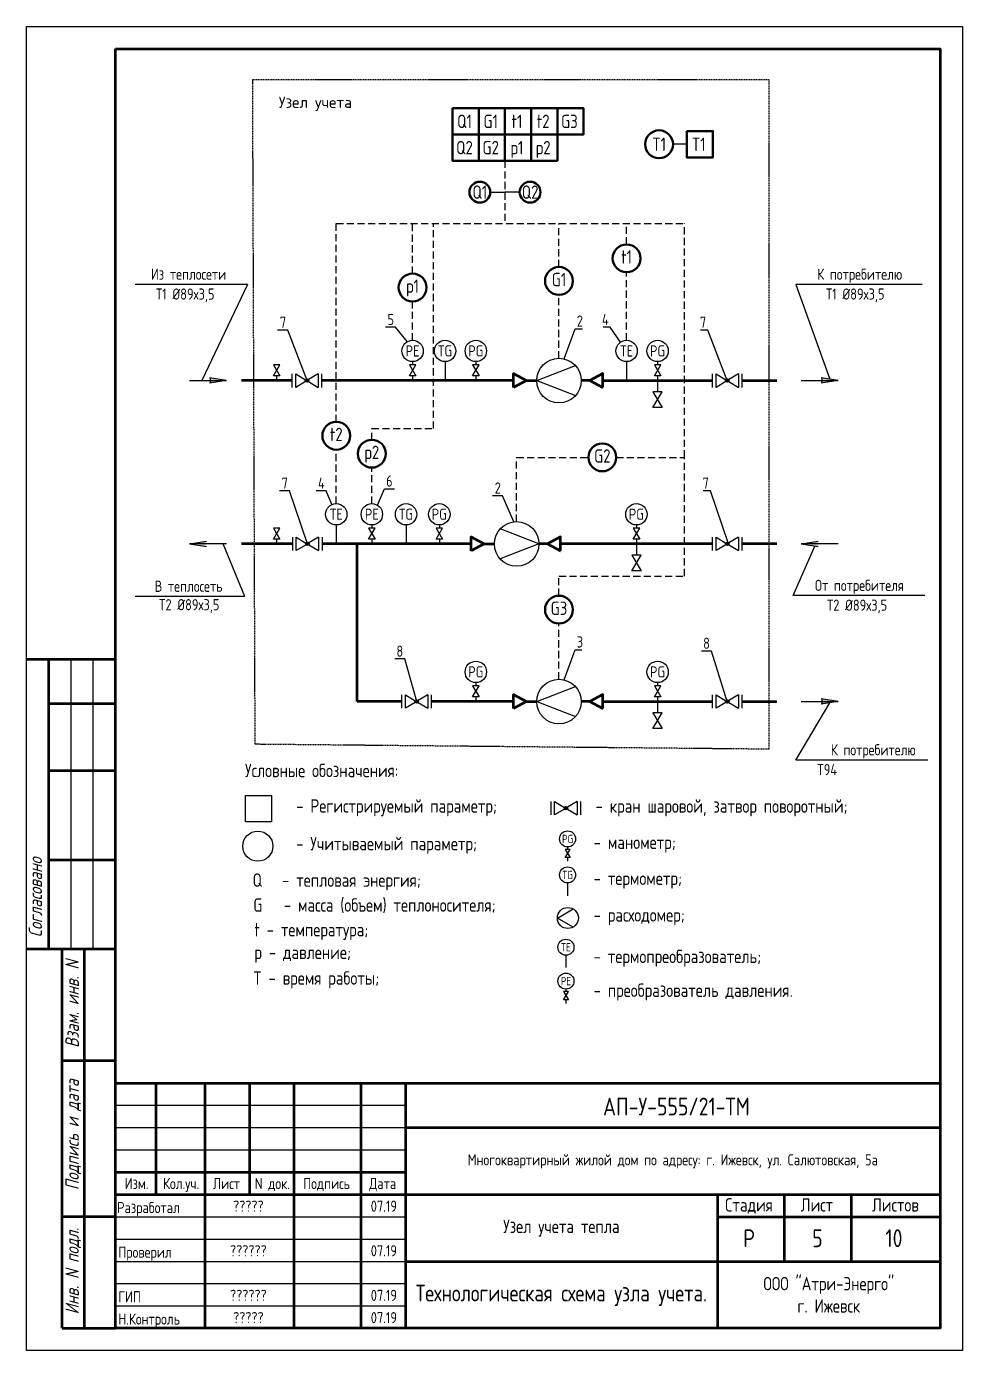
# Model space of a CAD drawing. Header units: millimetres. Extents: x -24312 to 142424, y -11214 to -5274.
# Drawn here: x 4489 to 8689, y -11212 to -5274 of the extents above; entities that cross this region are included whole.
import ezdxf
from ezdxf import colors
from ezdxf.entities.mleader import LeaderData, LeaderLine
from ezdxf.enums import TextEntityAlignment as Align
from ezdxf.math import Vec2, Vec3

# ---------------------------------------------------------------- set-up
doc = ezdxf.new("R2010")
doc.units = ezdxf.units.MM
doc.linetypes.add('DASHED', pattern=[0.75, 0.5, -0.25])
doc.linetypes.add('HIDDEN', pattern=[9.525, 6.35, -3.175])
doc.layers.get('0').update_dxf_attribs({"color": 250})
for name, color, linetype in [('1', 179, 'Continuous'), ('Текст', 250, 'Continuous'), ('Тонкая линия', 29, 'Continuous')]:
    doc.layers.add(name, color=color, linetype=linetype)
doc.styles.add('Ариал Н', font='', dxfattribs={"height": 60})
doc.styles.add('ГОСТ 2.304', font='')
doc.styles.add('ГостА', font='', dxfattribs={"height": 50})
doc.styles.add('ТеплоСнаб', font='isocpeur.ttf')
doc.styles.get('Ариал Н').set_extended_font_data('GOST type A')
doc.styles.get('ГОСТ 2.304').set_extended_font_data('GOST 2.304 type A')
doc.styles.get('ГостА').set_extended_font_data('GOST type A')

# ---------------------------------------------------------------- blocks, each defined once
blk = doc.blocks.new('_None')

msp = doc.modelspace()

# ---------------------------------------------------------------- hatches: boundary and pattern name
h = msp.add_hatch(color=256)
h.dxf.hatch_style = 1
h.paths.add_polyline_path([(5756.227, -6861.623, 1), (5740.624, -6861.623, 1)])
h = msp.add_hatch(color=256)
h.dxf.hatch_style = 1
h.paths.add_polyline_path([(7626.495, -6861.623, 1), (7642.099, -6861.623, 1)])
h = msp.add_hatch(color=256)
h.dxf.hatch_style = 1
h.paths.add_polyline_path([(5742.565, -7594.157, 1), (5758.168, -7594.157, 1)])
h = msp.add_hatch(color=256)
h.dxf.hatch_style = 1
h.paths.add_polyline_path([(7626.495, -7594.157, 1), (7642.099, -7594.157, 1)])
h = msp.add_hatch(color=256)
h.dxf.hatch_style = 1
h.paths.add_polyline_path([(6248.184, -8301.135, 1), (6232.581, -8301.135, 1)])
h = msp.add_hatch(color=256)
h.dxf.hatch_style = 1
h.paths.add_polyline_path([(7626.495, -8301.135, 1), (7642.099, -8301.135, 1)])
h = msp.add_hatch(color=256)
h.dxf.hatch_style = 1
h.paths.add_polyline_path([(6902.14, -8779.458, 1), (6917.743, -8779.458, 1)])
at = {"layer": 'Текст'}
h = msp.add_hatch(color=256, dxfattribs=at)
h.paths.add_polyline_path([(5310.98, -6873.988), (5386.59, -6861.976), (5310.98, -6861.976)])
h.paths.add_polyline_path([(5310.98, -6861.976), (5386.59, -6861.976), (5310.98, -6849.964)])
h = msp.add_hatch(color=256, dxfattribs=at)
h.paths.add_polyline_path([(8055.759, -6873.988), (8131.369, -6861.976), (8055.759, -6861.976)])
h.paths.add_polyline_path([(8055.759, -6861.976), (8131.369, -6861.976), (8055.759, -6849.964)])
h = msp.add_hatch(color=256, dxfattribs=at)
h.paths.add_polyline_path([(5296.528, -7582.498), (5220.918, -7594.51), (5296.528, -7594.51)])
h.paths.add_polyline_path([(5296.528, -7594.51), (5220.918, -7594.51), (5296.528, -7606.522)])
h = msp.add_hatch(color=256, dxfattribs=at)
h.paths.add_polyline_path([(8041.308, -7582.498), (7965.698, -7594.51), (8041.308, -7594.51)])
h.paths.add_polyline_path([(8041.308, -7594.51), (7965.698, -7594.51), (8041.308, -7606.522)])
h = msp.add_hatch(color=256, dxfattribs=at)
h.paths.add_polyline_path([(8055.759, -8313.5), (8131.369, -8301.488), (8055.759, -8301.488)])
h.paths.add_polyline_path([(8055.759, -8301.488), (8131.369, -8301.488), (8055.759, -8289.475)])

# ---------------------------------------------------------------- linework, layer by layer
for p, q in [((7451.991, -5801.877), (7390.505, -5801.877)), ((5480.885, -6430.554), (4977.761, -6430.554)), ((8507.574, -6430.554), (7942.058, -6430.554)), ((6221.996, -6776.884), (6221.996, -6791.436)), ((6367.843, -6776.811), (6367.843, -6861.976)), ((6505.692, -6776.811), (6505.692, -6791.363)), ((6778.634, -6861.976), (6952.552, -6794.626)), ((7182.051, -6776.811), (7182.051, -6861.976)), ((7321.311, -6776.811), (7321.311, -6791.363)), ((5611.899, -6840.363), (5611.899, -6861.976)), ((5682.001, -6892.173), (5682.001, -6831.779)), ((5697.51, -6831.779), (5741.445, -6858.14)), ((5697.51, -6892.173), (5697.51, -6831.779)), ((5741.736, -6865.637), (5697.51, -6892.173)), ((5754.784, -6866.144), (5798.166, -6892.173)), ((5798.166, -6831.779), (5755.116, -6857.61)), ((5798.166, -6831.779), (5798.166, -6892.173)), ((5815.303, -6892.173), (5815.303, -6831.779)), ((6221.996, -6840.436), (6221.996, -6862.049)), ((6505.692, -6840.363), (6505.692, -6861.976)), ((6778.634, -6861.976), (6952.552, -6929.327)), ((7321.311, -6840.363), (7321.311, -6861.976)), ((7321.311, -6861.976), (7321.311, -6912.137)), ((7567.872, -6892.173), (7567.872, -6831.779)), ((7583.381, -6831.779), (7627.316, -6858.14)), ((7583.381, -6892.173), (7583.381, -6831.779)), ((7627.607, -6865.637), (7583.381, -6892.173)), ((7640.656, -6866.144), (7684.038, -6892.173)), ((7684.038, -6831.779), (7640.987, -6857.61)), ((7684.038, -6831.779), (7684.038, -6892.173)), ((7701.175, -6892.173), (7701.175, -6831.779)), ((5879.419, -7509.345), (5879.419, -7594.51)), ((6038.97, -7509.345), (6038.97, -7523.897)), ((6192.731, -7509.345), (6192.731, -7594.51)), ((6341.963, -7509.345), (6341.963, -7523.897)), ((6788.69, -7594.51), (6614.772, -7527.159)), ((7226.338, -7509.345), (7226.338, -7523.897)), ((5611.899, -7572.897), (5611.899, -7594.51)), ((5683.942, -7624.707), (5683.942, -7564.313)), ((5699.451, -7564.313), (5743.386, -7590.674)), ((5699.451, -7624.707), (5699.451, -7564.313)), ((5743.677, -7598.171), (5699.451, -7624.707)), ((5756.725, -7598.678), (5800.107, -7624.707)), ((5800.107, -7564.313), (5757.057, -7590.143)), ((5800.107, -7564.313), (5800.107, -7624.707)), ((5817.244, -7624.707), (5817.244, -7564.313)), ((6038.97, -7572.897), (6038.97, -7594.51)), ((6341.963, -7572.897), (6341.963, -7594.51)), ((6788.69, -7594.51), (6614.772, -7661.861)), ((7226.338, -7572.897), (7226.338, -7594.51)), ((7226.338, -7594.51), (7226.338, -7644.671)), ((7567.872, -7624.707), (7567.872, -7564.313)), ((7583.381, -7564.313), (7627.316, -7590.674)), ((7583.381, -7624.707), (7583.381, -7564.313)), ((7627.607, -7598.171), (7583.381, -7624.707)), ((7640.656, -7598.678), (7684.038, -7624.707)), ((7684.038, -7564.313), (7640.987, -7590.143)), ((7684.038, -7564.313), (7684.038, -7624.707)), ((7701.175, -7624.707), (7701.175, -7564.313)), ((5468.522, -7830.238), (4977.761, -7830.238)), ((8519.686, -7826.104), (7929.664, -7826.104)), ((4689.41, -9412.195), (4689.41, -8112.195)), ((4789.41, -9412.195), (4789.41, -8112.195)), ((6505.692, -8216.323), (6505.692, -8230.875)), ((6778.634, -8301.488), (6952.552, -8234.137)), ((7321.311, -8216.323), (7321.311, -8230.875)), ((6173.958, -8331.685), (6173.958, -8271.291)), ((6189.467, -8271.291), (6233.402, -8297.652)), ((6189.467, -8331.685), (6189.467, -8271.291)), ((6233.693, -8305.149), (6189.467, -8331.685)), ((6246.741, -8305.655), (6290.123, -8331.685)), ((6290.123, -8271.291), (6247.072, -8297.121)), ((6290.123, -8271.291), (6290.123, -8331.685)), ((6307.26, -8331.685), (6307.26, -8271.291)), ((6505.692, -8279.875), (6505.692, -8301.488)), ((6778.634, -8301.488), (6952.552, -8368.839)), ((7321.311, -8279.875), (7321.311, -8301.488)), ((7321.311, -8301.488), (7321.311, -8351.649)), ((7567.872, -8331.685), (7567.872, -8271.291)), ((7583.381, -8271.291), (7627.316, -8297.652)), ((7583.381, -8331.685), (7583.381, -8271.291)), ((7627.607, -8305.149), (7583.381, -8331.685)), ((7640.656, -8305.655), (7684.038, -8331.685)), ((7684.038, -8271.291), (7640.987, -8297.121)), ((7684.038, -8271.291), (7684.038, -8331.685)), ((7701.175, -8331.685), (7701.175, -8271.291)), ((8533.682, -8563.669), (7942.058, -8563.669)), ((6843.517, -8810.008), (6843.517, -8749.614)), ((6859.026, -8749.614), (6902.961, -8775.975)), ((6859.026, -8810.008), (6859.026, -8749.614)), ((6903.252, -8783.472), (6859.026, -8810.008)), ((6916.3, -8783.979), (6959.683, -8810.008)), ((6959.683, -8749.614), (6916.632, -8775.444)), ((6959.683, -8749.614), (6959.683, -8810.008)), ((6976.82, -8810.008), (6976.82, -8749.614)), ((6917.421, -8953.796), (6917.421, -8964.71)), ((6917.421, -9001.46), (6917.421, -9017.67)), ((6917.421, -9115.269), (6917.421, -9172.536)), ((6871.358, -9272.284), (6942.119, -9231.43)), ((6942.119, -9313.138), (6871.358, -9272.284)), ((6909.985, -9439.459), (6909.985, -9494.451)), ((6909.985, -9591.219), (6909.985, -9602.133)), ((6909.985, -9638.883), (6909.985, -9655.093))]:
    msp.add_line(p, q)
at = {"linetype": 'HIDDEN', "ltscale": 5}
for p, q in [((5879.419, -6157.379), (7441.761, -6157.379)), ((6221.653, -6381.934), (6221.653, -6157.379)), ((7182.051, -6251.092), (7182.051, -6157.379)), ((7441.761, -7206.317), (7441.761, -6157.379)), ((7182.051, -6680.811), (7182.051, -6376.092)), ((6221.653, -6680.811), (6221.653, -6506.934)), ((6688.69, -7494.51), (6688.69, -7206.317)), ((6688.69, -7206.317), (7010.751, -7206.317)), ((7135.751, -7206.317), (7441.761, -7206.317))]:
    msp.add_line(p, q, dxfattribs=at)
at = {"lineweight": 53, "ltscale": 0.3}
for p, q in [((6733.573, -6861.976), (6778.634, -6861.976)), ((7016.445, -6861.976), (6978.634, -6861.976)), ((6543.628, -7594.51), (6588.69, -7594.51)), ((6826.5, -7594.51), (6788.69, -7594.51)), ((4889.41, -8112.195), (4489.41, -8112.195)), ((4589.41, -9412.195), (4589.41, -8112.195)), ((4889.41, -8312.195), (4589.41, -8312.195)), ((6733.573, -8301.488), (6778.634, -8301.488)), ((7016.445, -8301.488), (6978.634, -8301.488)), ((4889.41, -8612.195), (4589.41, -8612.195)), ((4889.41, -9012.195), (4589.41, -9012.195)), ((4889.41, -9412.195), (4489.41, -9412.195)), ((4649.41, -11112.195), (4649.41, -9412.195)), ((4749.41, -11112.195), (4749.41, -9412.195)), ((4889.41, -9912.195), (4649.41, -9912.195)), ((5069.507, -10013.68), (5069.507, -10513.68)), ((5289.41, -10013.68), (5289.41, -11113.68)), ((5489.41, -10013.68), (5489.41, -10513.68)), ((5689.41, -10013.68), (5689.41, -11112.195)), ((5989.41, -10013.68), (5989.41, -11113.68)), ((6189.41, -10013.68), (6189.41, -11113.68)), ((8589.41, -10213.68), (6189.41, -10213.68)), ((6189.41, -10413.68), (4889.41, -10413.68)), ((8589.41, -10513.68), (4889.41, -10513.68)), ((7589.41, -10513.68), (7589.41, -11113.68)), ((7889.41, -10513.68), (7889.41, -10813.68)), ((8189.41, -10513.68), (8189.41, -10813.68)), ((4889.41, -10612.195), (4649.41, -10612.195)), ((8589.41, -10613.68), (7589.41, -10613.68)), ((8589.41, -10813.68), (6189.41, -10813.68)), ((4649.41, -11112.195), (4889.41, -11112.195))]:
    msp.add_line(p, q, dxfattribs=at)
for points in [[(4489.41, -5273.68), (8689.41, -5273.68), (8689.41, -11212.195), (4489.41, -11212.195)], [(5471.701, -8722.939), (5589.408, -8722.939), (5589.408, -8840.645), (5471.701, -8840.645)]]:
    msp.add_lwpolyline(points, close=True)
for points in [[(4889.41, -5373.68), (8589.41, -5373.68), (8589.41, -11112.195), (4889.41, -11112.195)], [(4889.41, -10013.68), (8589.41, -10013.68), (8589.41, -11112.195), (4889.41, -11112.195)], [(4889.41, -10013.68), (8589.41, -10013.68), (8589.41, -11112.195), (4889.41, -11112.195)], [(4889.41, -10013.68), (8589.41, -10013.68), (8589.41, -11112.195), (4889.41, -11112.195)]]:
    msp.add_lwpolyline(points, close=True, dxfattribs=at)
at = {"linetype": 'DASHED', "ltscale": 10}
msp.add_lwpolyline([(5504.517, -5510.794), (7820.125, -5510.786), (7820.549, -8515.217), (5515.553, -8493.139)], close=True, dxfattribs=at)
at = {"lineweight": 50, "ltscale": 0.3}
for points in [[(6400.924, -5640.427), (6518.63, -5640.427), (6518.63, -5758.134), (6400.924, -5758.134)], [(6518.63, -5640.427), (6636.337, -5640.427), (6636.337, -5758.134), (6518.63, -5758.134)], [(6636.337, -5640.427), (6754.043, -5640.427), (6754.043, -5758.134), (6636.337, -5758.134)], [(6754.043, -5640.427), (6871.75, -5640.427), (6871.75, -5758.134), (6754.043, -5758.134)], [(6871.75, -5640.427), (6989.456, -5640.427), (6989.456, -5758.134), (6871.75, -5758.134)], [(6400.924, -5758.134), (6518.63, -5758.134), (6518.63, -5875.84), (6400.924, -5875.84)], [(6518.63, -5758.134), (6636.337, -5758.134), (6636.337, -5875.84), (6518.63, -5875.84)], [(6636.337, -5758.134), (6754.043, -5758.134), (6754.043, -5875.84), (6636.337, -5875.84)], [(6754.043, -5758.134), (6871.75, -5758.134), (6871.75, -5875.84), (6754.043, -5875.84)], [(7451.991, -5743.024), (7569.698, -5743.024), (7569.698, -5860.73), (7451.991, -5860.73)]]:
    msp.add_lwpolyline(points, close=True, dxfattribs=at)
at = {"linetype": 'HIDDEN', "ltscale": 5}
for points in [[(6636.337, -5875.84), (6636.337, -6157.379)], [(5879.419, -7046.942), (5879.419, -6157.379)], [(6038.97, -7127.429), (6038.97, -7076.612), (6315.128, -7076.612), (6315.128, -6157.379)], [(6878.634, -6352.376), (6878.634, -6157.379)], [(6878.634, -6761.976), (6878.634, -6477.376)], [(5879.419, -7413.345), (5879.419, -7171.942)], [(6878.634, -7738.423), (7441.761, -7738.423), (7441.761, -7206.317)], [(6038.97, -7413.345), (6038.97, -7252.429)], [(6878.634, -7826.714), (6878.634, -7738.423)], [(6878.634, -8201.488), (6878.634, -7951.714)]]:
    msp.add_lwpolyline(points, dxfattribs=at)
at = {"ltscale": 0.3}
for points in [[(6570.456, -6016.61), (6636.337, -6016.61)], [(6702.217, -6016.61), (6636.337, -6016.61)]]:
    msp.add_lwpolyline(points, dxfattribs=at)
for points in [[(5626.599, -6791.363), (5597.199, -6791.363), (5626.599, -6840.363), (5597.199, -6840.363), (5626.599, -6791.363)], [(6236.696, -6791.436), (6207.296, -6791.436), (6236.696, -6840.436), (6207.296, -6840.436), (6236.696, -6791.436)], [(6520.392, -6791.363), (6490.992, -6791.363), (6520.392, -6840.363), (6490.992, -6840.363), (6520.392, -6791.363)], [(7336.011, -6791.363), (7306.611, -6791.363), (7336.011, -6840.363), (7306.611, -6840.363), (7336.011, -6791.363)], [(7342.311, -6912.137), (7300.311, -6912.137), (7342.311, -6982.137), (7300.311, -6982.137), (7342.311, -6912.137)], [(5626.599, -7523.897), (5597.199, -7523.897), (5626.599, -7572.897), (5597.199, -7572.897), (5626.599, -7523.897)], [(6053.67, -7523.897), (6024.27, -7523.897), (6053.67, -7572.897), (6024.27, -7572.897), (6053.67, -7523.897)], [(6356.663, -7523.897), (6327.263, -7523.897), (6356.663, -7572.897), (6327.263, -7572.897), (6356.663, -7523.897)], [(7241.038, -7523.897), (7211.638, -7523.897), (7241.038, -7572.897), (7211.638, -7572.897), (7241.038, -7523.897)], [(7247.338, -7644.671), (7205.338, -7644.671), (7247.338, -7714.671), (7205.338, -7714.671), (7247.338, -7644.671)], [(6520.392, -8230.875), (6490.992, -8230.875), (6520.392, -8279.875), (6490.992, -8279.875), (6520.392, -8230.875)], [(7336.011, -8230.875), (7306.611, -8230.875), (7336.011, -8279.875), (7306.611, -8279.875), (7336.011, -8230.875)], [(7342.311, -8351.649), (7300.311, -8351.649), (7342.311, -8421.649), (7300.311, -8421.649), (7342.311, -8351.649)], [(6928.446, -8964.71), (6906.396, -8964.71), (6928.446, -9001.46), (6906.396, -9001.46), (6928.446, -8964.71)], [(6921.01, -9602.133), (6898.96, -9602.133), (6921.01, -9638.883), (6898.96, -9638.883), (6921.01, -9602.133)]]:
    msp.add_lwpolyline(points)
at = {"lineweight": 53, "ltscale": 0.3}
for points in [[(5682.001, -6861.976), (5454.826, -6861.976)], [(6675.269, -6861.976), (5815.303, -6861.976)], [(6675.269, -6893.422), (6675.269, -6830.53), (6733.573, -6861.976), (6675.269, -6893.422)], [(7074.749, -6893.422), (7074.749, -6830.53), (7016.445, -6861.976), (7074.749, -6893.422)], [(7074.749, -6861.976), (7567.872, -6861.976)], [(7701.175, -6861.976), (7855.652, -6861.976)], [(5683.942, -7594.51), (5454.826, -7594.51)], [(6485.324, -7594.51), (5817.244, -7594.51)], [(5972.941, -8301.488), (5972.941, -7594.51)], [(6485.324, -7625.955), (6485.324, -7563.064), (6543.628, -7594.51), (6485.324, -7625.955)], [(6884.804, -7625.955), (6884.804, -7563.064), (6826.5, -7594.51), (6884.804, -7625.955)], [(7567.872, -7594.51), (6884.804, -7594.51)], [(7855.652, -7594.51), (7701.175, -7594.51)], [(6173.958, -8301.488), (5972.941, -8301.488)], [(6675.269, -8301.488), (6307.26, -8301.488)], [(6675.269, -8332.933), (6675.269, -8270.042), (6733.573, -8301.488), (6675.269, -8332.933)], [(7074.749, -8332.933), (7074.749, -8270.042), (7016.445, -8301.488), (7074.749, -8332.933)], [(7074.749, -8301.488), (7567.872, -8301.488)], [(7701.175, -8301.488), (7855.652, -8301.488)]]:
    msp.add_lwpolyline(points, dxfattribs=at)
at = {"lineweight": 50, "ltscale": 0.3}
for centre, radius in [((7328.005, -5801.877), 62.5), ((6523.639, -6016.61), 46.817), ((6749.034, -6016.61), 46.817), ((7182.051, -6313.592), 62.5), ((6878.634, -6414.876), 62.5), ((6221.653, -6444.434), 62.5), ((5879.419, -7109.442), 62.5), ((6038.97, -7189.929), 62.5), ((7073.251, -7206.317), 62.5), ((6878.634, -7889.214), 62.5)]:
    msp.add_circle(centre, radius, dxfattribs=at)
for centre, radius in [((6221.653, -6728.811), 48), ((6367.843, -6728.811), 48), ((6505.692, -6728.811), 48), ((7182.051, -6728.811), 48), ((7321.311, -6728.811), 48), ((6878.634, -6861.976), 100), ((5748.426, -6861.623), 7.802), ((7634.297, -6861.623), 7.802), ((5879.419, -7461.345), 48), ((6038.97, -7461.345), 48), ((6192.731, -7461.345), 48), ((6341.963, -7461.345), 48), ((7226.338, -7461.345), 48), ((6688.69, -7594.51), 100), ((5750.367, -7594.157), 7.802), ((7634.297, -7594.157), 7.802), ((6505.692, -8168.323), 48), ((7321.311, -8168.323), 48), ((6878.634, -8301.488), 100), ((6240.382, -8301.135), 7.802), ((7634.297, -8301.135), 7.802), ((6909.942, -8779.458), 7.802), ((5527.406, -8950.215), 67.589), ((6917.421, -8917.796), 36), ((6917.421, -9079.269), 36), ((6918.532, -9272.284), 47.174), ((6909.985, -9403.459), 36), ((6909.985, -9555.219), 36)]:
    msp.add_circle(centre, radius)
at = {"layer": '1'}
for points in [[(7942.058, -6430.554), (8093.564, -6855.97)], [(5468.522, -7830.238), (5372.086, -7594.51)], [(7929.664, -7826.104), (8026.811, -7604.219)], [(7942.058, -8563.669), (8093.564, -8307.494)]]:
    msp.add_lwpolyline(points, dxfattribs=at)
at = {"layer": 'Текст'}
for p, q in [((5480.885, -6430.554), (5275.758, -6861.976)), ((5220.918, -6861.976), (5386.59, -6861.976)), ((5386.59, -6861.976), (5310.98, -6849.964)), ((5386.59, -6861.976), (5310.98, -6873.988)), ((5312.983, -6849.964), (5312.983, -6873.988)), ((7965.698, -6861.976), (8131.369, -6861.976)), ((8131.369, -6861.976), (8055.759, -6849.964)), ((8131.369, -6861.976), (8055.759, -6873.988)), ((8057.763, -6849.964), (8057.763, -6873.988)), ((5220.918, -7594.51), (5296.528, -7582.498)), ((5386.59, -7594.51), (5220.918, -7594.51)), ((5220.918, -7594.51), (5296.528, -7606.522)), ((7965.698, -7594.51), (8041.308, -7582.498)), ((8131.369, -7594.51), (7965.698, -7594.51)), ((7965.698, -7594.51), (8041.308, -7606.522)), ((7965.698, -8301.488), (8131.369, -8301.488)), ((8131.369, -8301.488), (8055.759, -8289.475)), ((8131.369, -8301.488), (8055.759, -8313.5)), ((8057.763, -8289.475), (8057.763, -8313.5))]:
    msp.add_line(p, q, dxfattribs=at)
at = {"layer": 'Тонкая линия'}
for p, q in [((6189.41, -10113.68), (4889.41, -10113.68)), ((6189.41, -10213.68), (4889.41, -10213.68)), ((6189.41, -10313.68), (4889.41, -10313.68)), ((6189.41, -10613.68), (4889.41, -10613.68)), ((6189.41, -10713.68), (4889.41, -10713.68)), ((6189.41, -10813.68), (4889.41, -10813.68)), ((6189.41, -10913.68), (4889.41, -10913.68)), ((6189.41, -11013.68), (4889.41, -11013.68))]:
    msp.add_line(p, q, dxfattribs=at)

# ---------------------------------------------------------------- texts
for s, height, style, p in [('Узел учета', 50, 'ТеплоСнаб', (5785.823, -5613.911)), ('Q1', 60, 'ГостА', (6454.726, -5699.28)), ('G1', 60, 'ГостА', (6572.432, -5699.28)), ('t1', 60, 'ГостА', (6690.139, -5699.28)), ('t2', 60, 'ГостА', (6807.845, -5699.28)), ('G3', 60, 'ГостА', (6925.552, -5699.28)), ('Q2', 60, 'ГостА', (6454.726, -5816.987)), ('G2', 60, 'ГостА', (6572.432, -5816.987)), ('р1', 60, 'ГостА', (6690.139, -5816.987)), ('р2', 60, 'ГостА', (6807.845, -5816.987)), ('T1', 60, 'ГостА', (7328.005, -5801.877)), ('T1', 60, 'ГостА', (7505.793, -5801.877)), ('t1', 60, 'ГостА', (7182.051, -6307.415)), ('р1', 60, 'ГостА', (6221.653, -6438.257)), ('G1', 60, 'ГостА', (6878.634, -6408.698)), ('t2', 60, 'ГостА', (5879.419, -7103.265)), ('р2', 60, 'ГостА', (6038.97, -7183.751)), ('G2', 60, 'ГостА', (7073.251, -7200.14)), ('G3', 60, 'ГостА', (6878.634, -7883.037))]:
    msp.add_text(s, height=height, dxfattribs=dict(style=style)).set_placement(p, align=Align.MIDDLE_CENTER)
at = {"style": 'ГОСТ 2.304'}
for s, height, p in [('Из теплосети', 50, (5216.781, -6409.726)), ('К потребителю', 50, (8228.017, -6409.726)), ('Т1 %%C89х3,5', 50, (5201.566, -6498.75)), ('Т1 %%C89х3,5', 50, (8207.77, -6498.75)), ('В теплосеть', 50, (5216.781, -7809.41)), ('От потребителя', 50, (8226.797, -7805.276)), ('Т2 %%C89х3,5', 50, (5219.809, -7892.043)), ('Т2 %%C89х3,5', 50, (8216.095, -7894.301)), ('К потребителю', 50, (8288.715, -8542.841)), ('Т94', 50, (8082.467, -8631.866)), ('АП-У-555/21-ТМ', 80, (7405.725, -10157.945)), ('Изм.', 50, (4983.534, -10488.222)), ('Кол.уч.', 50, (5183.392, -10488.222)), ('N док.', 50, (5592.601, -10488.222)), ('Подпись', 50, (5835.889, -10488.222)), ('Дата', 50, (6087.753, -10488.222)), ('?????', 50, (5485.053, -10589.741)), ('07.19', 50, (6093.035, -10589.741)), ('Стадия', 60, (7731.449, -10588.919)), ('Лист', 60, (8035.998, -10588.919)), ('Листов', 60, (8388.349, -10588.919)), ('Р', 80, (7731.504, -10748.695)), ('10', 80, (8381.71, -10748.695)), ('??????', 50, (5485.053, -10789.741)), ('07.19', 50, (6093.035, -10789.741)), ('??????', 50, (5485.053, -10989.741)), ('07.19', 50, (6093.035, -10989.741)), ('?????', 50, (5485.053, -11089.741)), ('07.19', 50, (6093.035, -11089.741))]:
    msp.add_text(s, height=height, dxfattribs=at).set_placement(p, align=Align.CENTER)
for s, height, style, p in [('Условные обозначения:', 60, 'Ариал Н', (5469.982, -8640.743)), ('- Регистрируемый параметр;', 60, 'Ариал Н', (5699.78, -8799.683)), (' - кран шаровой, затвор поворотный;', 60, 'Ариал Н', (7012.215, -8800.337)), ('- Учитываемый параметр;', 60, 'Ариал Н', (5699.396, -8968.467)), (' - манометр;', 60, 'Ариал Н', (7003.429, -8962.651)), ('Q', 60, 'Ариал Н', (5503.793, -9132.177)), (' - термометр;', 60, 'Ариал Н', (7003.429, -9124.123)), (' - тепловая энергия;', 60, 'Ариал Н', (5605.142, -9132.408)), ('G', 60, 'Ариал Н', (5506.929, -9244.329)), (' - масса (объем) теплоносителя;', 60, 'Ариал Н', (5613.39, -9244.046)), (' - расходомер;', 60, 'Ариал Н', (7003.429, -9288.391)), ('t - температура;', 60, 'Ариал Н', (5511.835, -9354.658)), ('р - давление;', 60, 'Ариал Н', (5511.835, -9456.402)), (' - термопреобразователь;', 60, 'Ариал Н', (7003.429, -9474.657)), ('T - время работы;', 60, 'Ариал Н', (5506.585, -9571.501)), (' - преобразователь давления.', 60, 'Ариал Н', (7003.429, -9626.418)), ('Разработал', 50, 'ГОСТ 2.304', (4896.259, -10596.039)), ('Проверил', 50, 'ГОСТ 2.304', (4901.754, -10796.039)), ('ГИП', 50, 'ГОСТ 2.304', (4901.754, -10996.039)), ('Н.Контроль', 50, 'ГОСТ 2.304', (4901.754, -11096.039))]:
    msp.add_text(s, height=height, dxfattribs=dict(style=style)).set_placement(p)
at = {"style": 'ГОСТ 2.304', "oblique": 15}
for s, p in [('Согласовано', (4559.579, -9180.159)), ('Взам. инв. N', (4724.385, -9658.535)), ('Подпись и дата', (4724.385, -10244.966)), ('Инв. N подл.', (4724.385, -10856.126))]:
    msp.add_text(s, height=60, rotation=90, dxfattribs=at).set_placement(p, align=Align.CENTER)
at = {"lineweight": 53, "ltscale": 0.3, "style": 'ГОСТ 2.304'}
for s, height, p in [('Лист', 50, (5386.933, -10488.222)), ('5', 80, (8038.417, -10748.695))]:
    msp.add_text(s, height=height, dxfattribs=at).set_placement(p, align=Align.CENTER)
at = {"attachment_point": 5}
for s, insert, char_height, style in [('{\\C0;Q1}', (6523.639, -6016.61), 60, 'Ариал Н'), ('{\\C0;Q2}', (6749.034, -6016.61), 60, 'Ариал Н'), ('ТG', (6367.5, -6728.884), 50, 'ГОСТ 2.304'), ('PG', (6505.35, -6728.884), 50, 'ГОСТ 2.304'), ('PG', (7320.968, -6728.884), 50, 'ГОСТ 2.304'), ('ТG', (6192.389, -7461.418), 50, 'ГОСТ 2.304'), ('PG', (6341.621, -7461.418), 50, 'ГОСТ 2.304'), ('PG', (7225.996, -7461.418), 50, 'ГОСТ 2.304'), ('PG', (6505.35, -8168.396), 50, 'ГОСТ 2.304'), ('PG', (7320.968, -8168.396), 50, 'ГОСТ 2.304'), ('РG', (6917.678, -8917.851), 37.5, 'ГОСТ 2.304'), ('ТG', (6917.678, -9079.323), 37.5, 'ГОСТ 2.304')]:
    msp.add_mtext(s, dxfattribs=dict(at, insert=insert, char_height=char_height, style=style))
at = {"attachment_point": 5, "style": 'ГОСТ 2.304'}
for s, insert, char_height, width in [('{\\Q0;PЕ}', (6221.996, -6728.884), 50, 45), ('{\\Q0;ТЕ}', (7182.394, -6728.884), 50, 45), ('{\\Q0;ТЕ}', (5879.761, -7461.418), 50, 45), ('{\\Q0;PЕ}', (6039.312, -7461.418), 50, 45), ('{\\Q0;ТЕ}', (6910.242, -9403.513), 37.5, 33.75), ('{\\Q0;РЕ}', (6910.242, -9555.274), 37.5, 33.75), ('Узел учета тепла', (6889.41, -10663.68), 60, 1400), ('Технологическая схема узла учета.', (6889.41, -10964.825), 75, 1400), ('\\pxsm1;ООО "Атри-Энерго"\\Pг. Ижевск', (8089.41, -10962.195), 60, 1000)]:
    msp.add_mtext(s, dxfattribs=dict(at, insert=insert, char_height=char_height, width=width))
at = {"insert": (7389.41, -10363.68), "char_height": 50, "width": 2376.2498, "attachment_point": 5, "line_spacing_factor": 0.9, "style": 'ГОСТ 2.304'}
msp.add_mtext('\\pxqc;{\\C0;Многоквартирный жилой дом по адресу: г. Ижевск, ул. Салютовская, 5а}', dxfattribs=at)

# ---------------------------------------------------------------- leaders
at = {"ltscale": 20}
ml = msp.add_multileader_mtext('Standard', dxfattribs=at)
ml.set_content('7', color=256, style='ГОСТ 2.304')
ml.set_leader_properties(color=256, linetype='ByLayer', lineweight=-1)
ml.set_arrow_properties(name='NONE')
ml.build(insert=Vec2(0, 0))
ml.multileader.update_dxf_attribs({"text_left_attachment_type": 6, "text_right_attachment_type": 6, "dogleg_length": 5, "arrow_head_size": 0.18})
ctx = ml.context
ctx.base_point, ctx.char_height, ctx.arrow_head_size, ctx.plane_origin = Vec3(5627.458, -6635.544), 50, 0.18, Vec3(5686.618, -6934.973)
ctx.left_attachment, ctx.right_attachment, ctx.text_align_type = 6, 6, 2
notes = []
notes.append((ctx, [(1, (1, 1, 0), (5661.529, -6635.544), (-1, 0), 5, [(0, [(5748.426, -6861.623)], 0, [])])]))
ctx.mtext.insert, ctx.mtext.alignment, ctx.mtext.flow_direction = Vec3(5654.529, -6575.544), 3, 5
ml = msp.add_multileader_mtext('Standard', dxfattribs=at)
ml.set_content('5', color=256, style='ГОСТ 2.304')
ml.set_leader_properties(color=256, linetype='ByLayer', lineweight=-1)
ml.set_arrow_properties(name='NONE')
ml.build(insert=Vec2(0, 0))
ml.multileader.update_dxf_attribs({"text_left_attachment_type": 6, "text_right_attachment_type": 6, "dogleg_length": 5, "arrow_head_size": 0.18})
ctx = ml.context
ctx.base_point, ctx.char_height, ctx.arrow_head_size, ctx.plane_origin = Vec3(6115.315, -6622.743), 50, 0.18, Vec3(6208.757, -6920.996)
ctx.left_attachment, ctx.right_attachment, ctx.text_align_type = 6, 6, 2
notes.append((ctx, [(1, (1, 1, 0), (6145.744, -6622.743), (-1, 0), 5, [(0, [(6197.638, -6687.251)], 0, [])])]))
ctx.mtext.insert, ctx.mtext.alignment, ctx.mtext.flow_direction = Vec3(6138.744, -6562.743), 3, 5
ml = msp.add_multileader_mtext('Standard', dxfattribs=at)
ml.set_content('2', color=256, style='ГОСТ 2.304')
ml.set_leader_properties(color=256, linetype='ByLayer', lineweight=-1)
ml.set_arrow_properties(name='NONE')
ml.build(insert=Vec2(0, 0))
ml.multileader.update_dxf_attribs({"text_left_attachment_type": 6, "text_right_attachment_type": 6, "dogleg_length": 5, "arrow_head_size": 0.18})
ctx = ml.context
ctx.base_point, ctx.char_height, ctx.arrow_head_size, ctx.plane_origin = Vec3(6956.668, -6629.748), 50, 0.18, Vec3(6800.696, -6931.236)
ctx.left_attachment, ctx.right_attachment = 6, 6
notes.append((ctx, [(0, (1, 1, 0), (6951.668, -6629.748), (1, 0), 5, [(0, [(6901.748, -6764.812)], 0, [])])]))
ctx.mtext.insert, ctx.mtext.width, ctx.mtext.flow_direction = Vec3(6958.668, -6569.748), 25, 5
ml = msp.add_multileader_mtext('Standard', dxfattribs=at)
ml.set_content('4', color=256, style='ГОСТ 2.304')
ml.set_leader_properties(color=256, linetype='ByLayer', lineweight=-1)
ml.set_arrow_properties(name='NONE')
ml.build(insert=Vec2(0, 0))
ml.multileader.update_dxf_attribs({"text_left_attachment_type": 6, "text_right_attachment_type": 6, "dogleg_length": 5, "arrow_head_size": 0.18})
ctx = ml.context
ctx.base_point, ctx.char_height, ctx.arrow_head_size, ctx.plane_origin = Vec3(7074.497, -6622.743), 50, 0.18, Vec3(7072.811, -7016.823)
ctx.left_attachment, ctx.right_attachment, ctx.text_align_type = 6, 6, 2
notes.append((ctx, [(0, (1, 1, 0), (7108.532, -6622.743), (-1, 0), 5, [(0, [(7154.504, -6689.503)], 0, [])])]))
ctx.mtext.insert, ctx.mtext.rotation, ctx.mtext.width, ctx.mtext.alignment, ctx.mtext.flow_direction = Vec3(7101.532, -6562.743), 6.28318531, 25, 3, 5
ml = msp.add_multileader_mtext('Standard', dxfattribs=at)
ml.set_content('7', color=256, style='ГОСТ 2.304')
ml.set_leader_properties(color=256, linetype='ByLayer', lineweight=-1)
ml.set_arrow_properties(name='NONE')
ml.build(insert=Vec2(0, 0))
ml.multileader.update_dxf_attribs({"text_left_attachment_type": 6, "text_right_attachment_type": 6, "dogleg_length": 5, "arrow_head_size": 0.18})
ctx = ml.context
ctx.base_point, ctx.char_height, ctx.arrow_head_size, ctx.plane_origin = Vec3(7512.111, -6635.544), 50, 0.18, Vec3(7571.271, -6934.973)
ctx.left_attachment, ctx.right_attachment, ctx.text_align_type = 6, 6, 2
notes.append((ctx, [(1, (1, 1, 0), (7546.182, -6635.544), (-1, 0), 5, [(0, [(7633.079, -6861.623)], 0, [])])]))
ctx.mtext.insert, ctx.mtext.width, ctx.mtext.alignment, ctx.mtext.flow_direction = Vec3(7539.182, -6575.544), 25, 3, 5
ml = msp.add_multileader_mtext('Standard', dxfattribs=at)
ml.set_content('7', color=256, style='ГОСТ 2.304')
ml.set_leader_properties(color=256, linetype='ByLayer', lineweight=-1)
ml.set_arrow_properties(name='NONE')
ml.build(insert=Vec2(0, 0))
ml.multileader.update_dxf_attribs({"text_left_attachment_type": 6, "text_right_attachment_type": 6, "dogleg_length": 5, "arrow_head_size": 0.18})
ctx = ml.context
ctx.base_point, ctx.char_height, ctx.arrow_head_size, ctx.plane_origin = Vec3(5635.337, -7356.769), 50, 0.18, Vec3(5688.559, -7667.506)
ctx.left_attachment, ctx.right_attachment, ctx.text_align_type = 6, 6, 2
notes.append((ctx, [(1, (1, 1, 0), (5669.409, -7356.769), (-1, 0), 5, [(0, [(5750.367, -7594.157)], 0, [])])]))
ctx.mtext.insert, ctx.mtext.alignment, ctx.mtext.flow_direction = Vec3(5662.409, -7296.769), 3, 5
ml = msp.add_multileader_mtext('Standard', dxfattribs=at)
ml.set_content('4', color=256, style='ГОСТ 2.304')
ml.set_leader_properties(color=256, linetype='ByLayer', lineweight=-1)
ml.set_arrow_properties(name='NONE')
ml.build(insert=Vec2(0, 0))
ml.multileader.update_dxf_attribs({"text_left_attachment_type": 6, "text_right_attachment_type": 6, "dogleg_length": 5, "arrow_head_size": 0.18})
ctx = ml.context
ctx.base_point, ctx.char_height, ctx.arrow_head_size, ctx.plane_origin = Vec3(5800.632, -7356.514), 50, 0.18, Vec3(5853.994, -7752.759)
ctx.left_attachment, ctx.right_attachment, ctx.text_align_type = 6, 6, 2
notes.append((ctx, [(1, (1, 1, 0), (5834.668, -7356.514), (-1, 0), 5, [(0, [(5859.997, -7417.45)], 0, [])])]))
ctx.mtext.insert, ctx.mtext.alignment, ctx.mtext.flow_direction = Vec3(5827.668, -7296.514), 3, 5
ml = msp.add_multileader_mtext('Standard', dxfattribs=at)
ml.set_content('6', color=256, style='ГОСТ 2.304')
ml.set_leader_properties(color=256, linetype='ByLayer', lineweight=-1)
ml.set_arrow_properties(name='NONE')
ml.build(insert=Vec2(0, 0))
ml.multileader.update_dxf_attribs({"text_left_attachment_type": 6, "text_right_attachment_type": 6, "dogleg_length": 5, "arrow_head_size": 0.18})
ctx = ml.context
ctx.base_point, ctx.char_height, ctx.arrow_head_size, ctx.plane_origin = Vec3(6101.036, -7347.435), 50, 0.18, Vec3(5945.065, -7634.619)
ctx.left_attachment, ctx.right_attachment = 6, 6
notes.append((ctx, [(0, (1, 1, 0), (6096.036, -7347.435), (1, 0), 5, [(0, [(6063.826, -7420.282)], 0, [])])]))
ctx.mtext.insert, ctx.mtext.width, ctx.mtext.flow_direction = Vec3(6103.036, -7287.435), 65, 5
ml = msp.add_multileader_mtext('Standard', dxfattribs=at)
ml.set_content('7', color=256, style='ГОСТ 2.304')
ml.set_leader_properties(color=256, linetype='ByLayer', lineweight=-1)
ml.set_arrow_properties(name='NONE')
ml.build(insert=Vec2(0, 0))
ml.multileader.update_dxf_attribs({"text_left_attachment_type": 6, "text_right_attachment_type": 6, "dogleg_length": 5, "arrow_head_size": 0.18})
ctx = ml.context
ctx.base_point, ctx.char_height, ctx.arrow_head_size, ctx.plane_origin = Vec3(7523.986, -7356.769), 50, 0.18, Vec3(7577.207, -7667.506)
ctx.left_attachment, ctx.right_attachment, ctx.text_align_type = 6, 6, 2
notes.append((ctx, [(1, (1, 1, 0), (7558.057, -7356.769), (-1, 0), 5, [(0, [(7639.015, -7594.157)], 0, [])])]))
ctx.mtext.insert, ctx.mtext.width, ctx.mtext.alignment, ctx.mtext.flow_direction = Vec3(7551.057, -7296.769), 25, 3, 5
ml = msp.add_multileader_mtext('Standard', dxfattribs=at)
ml.set_content('2', color=256, style='ГОСТ 2.304')
ml.set_leader_properties(color=256, linetype='ByLayer', lineweight=-1)
ml.set_arrow_properties(name='NONE')
ml.build(insert=Vec2(0, 0))
ml.multileader.update_dxf_attribs({"text_left_attachment_type": 6, "text_right_attachment_type": 6, "dogleg_length": 5, "arrow_head_size": 0.18})
ctx = ml.context
ctx.base_point, ctx.char_height, ctx.arrow_head_size, ctx.plane_origin = Vec3(6590.834, -7378.594), 50, 0.18, Vec3(6644.233, -7689.332)
ctx.left_attachment, ctx.right_attachment, ctx.text_align_type = 6, 6, 2
notes.append((ctx, [(1, (1, 1, 0), (6625.084, -7378.594), (-1, 0), 5, [(0, [(6676.345, -7495.275)], 0, [])])]))
ctx.mtext.insert, ctx.mtext.alignment, ctx.mtext.flow_direction = Vec3(6618.084, -7318.594), 3, 5
ml = msp.add_multileader_mtext('Standard', dxfattribs=at)
ml.set_content('3', color=256, style='ГОСТ 2.304')
ml.set_leader_properties(color=256, linetype='ByLayer', lineweight=-1)
ml.set_arrow_properties(name='NONE')
ml.build(insert=Vec2(0, 0))
ml.multileader.update_dxf_attribs({"text_left_attachment_type": 6, "text_right_attachment_type": 6, "dogleg_length": 5, "arrow_head_size": 0.18})
ctx = ml.context
ctx.base_point, ctx.char_height, ctx.arrow_head_size, ctx.plane_origin = Vec3(6956.668, -8069.26), 50, 0.18, Vec3(6800.696, -8512.28)
ctx.left_attachment, ctx.right_attachment = 6, 6
notes.append((ctx, [(0, (1, 1, 0), (6951.668, -8069.26), (1, 0), 5, [(0, [(6901.748, -8204.324)], 0, [])])]))
ctx.mtext.insert, ctx.mtext.width, ctx.mtext.flow_direction = Vec3(6958.668, -8009.26), 21.99641, 5
ml = msp.add_multileader_mtext('Standard', dxfattribs=at)
ml.set_content('8', color=256, style='ГОСТ 2.304')
ml.set_leader_properties(color=256, linetype='ByLayer', lineweight=-1)
ml.set_arrow_properties(name='NONE')
ml.build(insert=Vec2(0, 0))
ml.multileader.update_dxf_attribs({"text_left_attachment_type": 6, "text_right_attachment_type": 6, "dogleg_length": 5, "arrow_head_size": 0.18})
ctx = ml.context
ctx.base_point, ctx.char_height, ctx.arrow_head_size, ctx.plane_origin = Vec3(7529.031, -8075.055), 50, 0.18, Vec3(7571.271, -8516.017)
ctx.left_attachment, ctx.right_attachment, ctx.text_align_type = 6, 6, 2
notes.append((ctx, [(1, (1, 1, 0), (7563.031, -8075.055), (-1, 0), 5, [(0, [(7633.079, -8301.135)], 0, [])])]))
ctx.mtext.insert, ctx.mtext.alignment, ctx.mtext.flow_direction = Vec3(7556.031, -8015.055), 3, 5
ml = msp.add_multileader_mtext('Standard', dxfattribs=at)
ml.set_content('8', color=256, style='ГОСТ 2.304')
ml.set_leader_properties(color=256, linetype='ByLayer', lineweight=-1)
ml.set_arrow_properties(name='NONE')
ml.build(insert=Vec2(0, 0))
ml.multileader.update_dxf_attribs({"text_left_attachment_type": 6, "text_right_attachment_type": 6, "dogleg_length": 5, "arrow_head_size": 0.18})
ctx = ml.context
ctx.base_point, ctx.char_height, ctx.arrow_head_size, ctx.plane_origin = Vec3(6152.819, -8110.591), 50, 0.18, Vec3(5686.618, -8516.017)
ctx.left_attachment, ctx.right_attachment, ctx.text_align_type = 6, 6, 2
notes.append((ctx, [(1, (1, 1, 0), (6186.819, -8110.591), (-1, 0), 5, [(0, [(6240.382, -8301.135)], 0, [])])]))
ctx.mtext.insert, ctx.mtext.alignment, ctx.mtext.flow_direction = Vec3(6179.819, -8050.591), 3, 5
for ctx, leaders in notes:
    for number, flags, end, landing, length, lines in leaders:
        leader = LeaderData()
        leader.index, (leader.has_last_leader_line, leader.has_dogleg_vector, leader.attachment_direction) = number, flags
        leader.last_leader_point, leader.dogleg_vector, leader.dogleg_length = Vec3(end), Vec3(landing), length
        for number, points, colour, breaks in lines:
            line = LeaderLine()
            line.index, line.vertices, line.color, line.breaks = number, Vec3.list(points), colors.encode_raw_color(colour), breaks
            leader.lines.append(line)
        ctx.leaders.append(leader)

doc.saveas('drawing.dxf')
